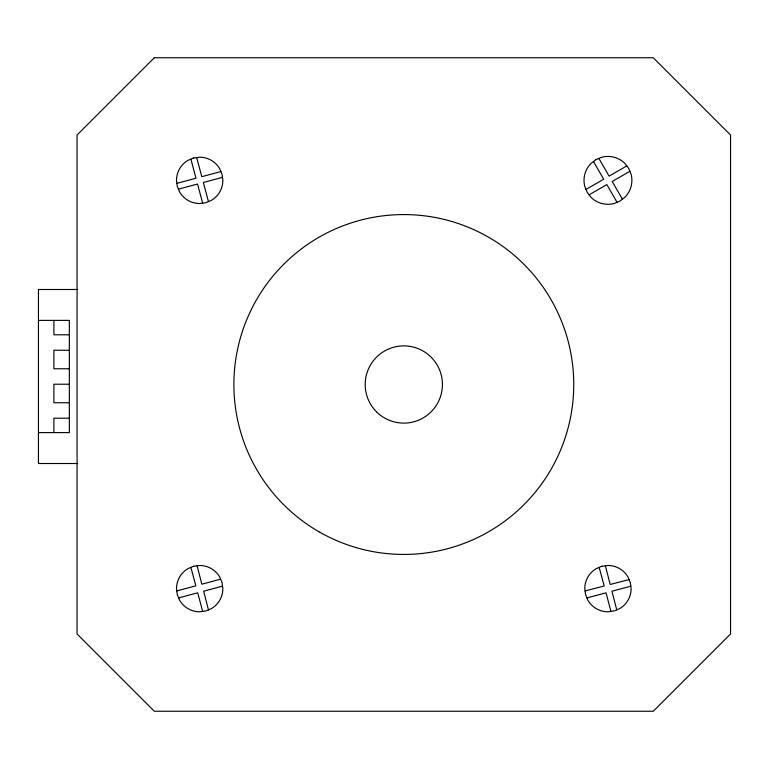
<?xml version="1.0" encoding="UTF-8"?>
<svg xmlns="http://www.w3.org/2000/svg" width="769" height="769" viewBox="0 0 769 769"><rect width="100%" height="100%" fill="white"/><g stroke="black" fill="none" stroke-linecap="round" stroke-linejoin="round"><path stroke-width="1.15" d="M586.016 189.443L603.713 179.225L593.495 161.528M626.783 165.912L609.086 176.13L598.868 158.424M589.112 194.817L606.818 184.589L617.036 202.295M629.888 171.276L612.182 181.494L622.4 199.19M176.889 183.358L195.999 178.235L190.875 159.135M220.895 171.564L201.795 176.687L196.672 157.578M178.446 189.155L197.546 184.031L202.67 203.141M222.452 177.36L203.343 182.484L208.466 201.584M176.793 590.919L195.845 585.815L190.875 567.416M220.616 579.172L201.843 584.2L197.104 565.801M178.639 597.907L197.71 592.793L202.67 611.422M222.52 586.151L203.65 591.207L208.466 609.865M586.93 597.936L606.039 592.812L610.951 611.422M630.801 586.18L611.932 591.236L616.748 609.865M585.084 590.948L604.213 586.007L599.157 567.416M629.071 579.595L610.192 584.469L605.376 565.811M77.669 289.49L38.45 289.49L38.45 463.515L77.669 463.515M38.45 320.385L69.345 320.385L69.345 432.611L38.45 432.611M69.345 334.794L53.897 334.794L53.897 320.884M69.345 350.241L53.897 350.241L53.897 368.774L69.345 368.774M69.345 384.221L53.897 384.221L53.897 402.764L69.345 402.764M69.345 418.211L53.897 418.211L53.897 432.12M154.319 57.762L77.073 135.008L77.073 633.992L154.319 711.238L653.304 711.238L730.55 633.992L730.55 135.008L653.304 57.762L154.319 57.762M595.975 159.625L591.015 163.432A23.945 23.945 0 0 0 584.825 186.559L587.218 192.337L591.015 197.297A23.945 23.945 0 0 0 614.152 203.487L619.92 201.094L624.88 197.297A23.945 23.945 0 0 0 631.08 174.159L628.686 168.392L624.88 163.432A23.945 23.945 0 0 0 601.752 157.232L595.975 159.625M193.673 157.981L188.088 160.288A23.176 23.176 0 0 0 176.495 180.359L177.283 186.358L179.6 191.942A23.176 23.176 0 0 0 199.671 203.535L205.669 202.747L211.254 200.43A23.176 23.176 0 0 0 222.847 180.359L222.058 174.361L219.742 168.776A23.176 23.176 0 0 0 199.671 157.184L193.673 157.981M193.673 566.253L188.088 568.57A23.176 23.176 0 0 0 176.495 588.641L177.283 594.639L179.6 600.224A23.176 23.176 0 0 0 199.671 611.816L205.669 611.019L211.254 608.712A23.176 23.176 0 0 0 222.847 588.641L222.058 582.642L219.742 577.058A23.176 23.176 0 0 0 199.671 565.465L193.673 566.253M601.954 566.253L596.36 568.57A23.176 23.176 0 0 0 584.776 588.641L585.565 594.639L587.881 600.224A23.176 23.176 0 0 0 607.952 611.816L613.95 611.019L619.535 608.712A23.176 23.176 0 0 0 631.128 588.641L630.33 582.642L628.023 577.058A23.176 23.176 0 0 0 607.952 565.465L601.954 566.253M318.847 531.667A169.939 169.939 0 0 0 573.751 384.5A169.939 169.939 0 0 0 318.847 237.333A169.939 169.939 0 0 0 318.847 531.667M376.502 411.809A38.623 38.623 0 0 0 441.118 394.497A38.623 38.623 0 0 0 393.815 347.194A38.623 38.623 0 0 0 376.502 411.809"/></g></svg>
